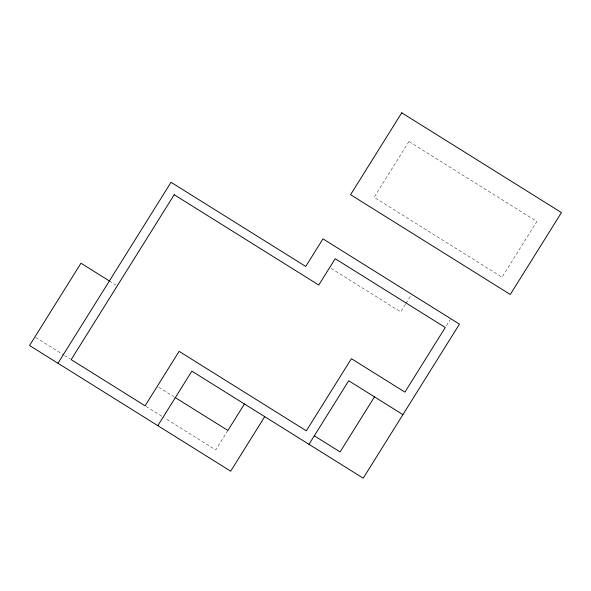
<?xml version="1.0" encoding="UTF-8"?>
<svg xmlns="http://www.w3.org/2000/svg" width="591" height="591" viewBox="0 0 591 591"><rect width="100%" height="100%" fill="white"/><g stroke="black" fill="none" stroke-linecap="round" stroke-linejoin="round"><path stroke-width="0.44" stroke-dasharray="2.96 2.22" d="M227.89 430.47L215.722 449.936L164.837 418.147M405.463 304.225L400.691 311.871L329.689 267.516M405.943 303.464L410.723 295.818M446.382 325.744L450.283 319.495M109.372 280.961L115.814 284.988M158.757 387.282L173.813 396.687M35.682 337.454L63.858 355.058M64.641 355.553L70.122 358.973M146.051 406.416L164.054 417.66M408.957 141.53L374.125 197.276L502.04 277.194L536.872 221.448L408.957 141.53"/><path stroke-width="0.89" d="M57.955 363.266L171.021 182.287L305.739 266.452L322.974 238.867L459.458 324.141L363.214 478.193L191.868 371.148L157.812 425.653M244.43 403.985L227.89 430.47L175.106 397.492M264.738 416.67L230.682 471.182L29.55 345.521L80.974 263.217L109.372 280.961M308.99 444.314L348.697 380.752L402.929 414.631M374.487 396.864L340.091 451.923L314.301 435.811M174.197 194.72L71.171 359.624L145.091 405.81L179.117 351.35L306.337 430.832L351.409 358.7L404.909 392.121L445.282 327.503L335.186 258.725L318.748 285.032L174.197 194.72M401.74 112.807L350.574 194.698L510.284 294.481L561.45 212.59L401.74 112.807"/></g></svg>
